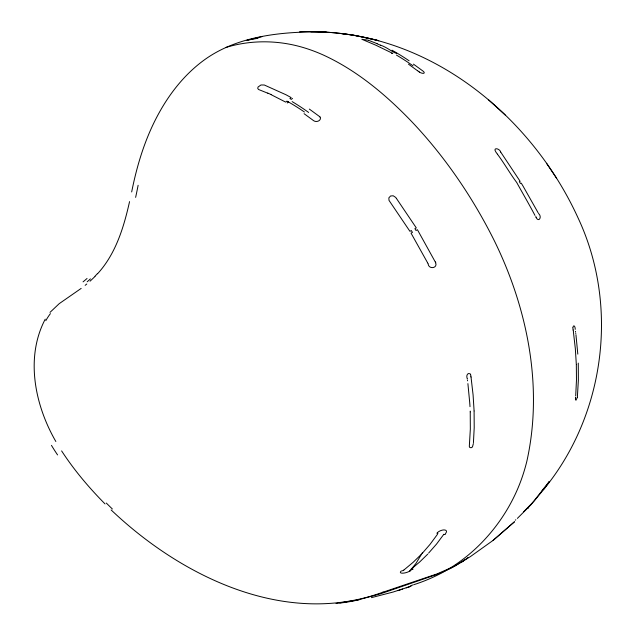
<?xml version="1.0" encoding="UTF-8"?>
<svg xmlns="http://www.w3.org/2000/svg" width="636" height="636" viewBox="0 0 636 636"><rect width="100%" height="100%" fill="white"/><g stroke="black" fill="none" stroke-linecap="round" stroke-linejoin="round"><path stroke-width="0.95" d="M470.235 412.056L470.33 429.125L469.312 446.416L469.71 447.442L471.045 447.768L472.476 446.957L473.359 443.57M575.699 396.005L576.47 380.09L576.335 364.754M473.43 442.696L474.21 427.702L474.098 411.079M575.588 397.405L575.477 398.613M575.453 398.859L575.93 400.314L577.353 397.381M577.361 397.301L578.363 380.169L578.267 363.108M575.516 398.2L575.453 398.82L575.5 398.359M131.676 191.945C136.931 165.543 144.817 139.483 157.561 115.665C168.818 94.533 183.876 75.088 203.194 60.746C234.93 37.158 276.565 32.198 314.915 31.848C430.151 32.786 531.521 115.967 578.005 217.806C619.218 305.455 605.162 414.545 543.764 489.33L534.264 500.93L523.674 511.718M549.353 481.492L548.709 482.557M129.561 201.612C123.789 227.354 115.768 253.899 97.547 273.774M422.471 552.589L416.031 563.345L409.465 571.454M45.228 319.185C24.995 357.631 34.94 405.402 55.849 441.511M437.934 533.62L437.29 533.238M437.496 534.272L429.992 544.424L422.161 553.447M444.834 534.59L446.082 532.745A5.501 2.6 -23.2 0 0 443.705 529.923A5.501 2.6 -23.2 0 0 436.9 533.214M547.731 483.813L548.296 483.082M443.809 534.32L436.527 544.082L428.577 553.145M542.54 490.038L542.158 490.483L549.305 481.396M547.063 484.767L544.011 488.997M543.176 489.291L530.829 504.905L517.37 518.396M50.005 312.387L59.196 303.674L81.169 288.402M427.726 554.139L419.696 561.97L411.253 569.093M421.199 554.465L413.106 562.327L404.003 569.92M95.034 276.445L90.05 281.199M468.223 557.39L467.706 557.883M287.241 102.992L288.394 101.967L286.892 101.108L285.715 102.126L271.151 94.692M493.131 540.362L514.397 521.846L493.131 540.362L470.338 556.643L454.589 566.199L437.21 573.839L377.243 594.167A429.189 279.212 65.6 0 1 369.715 596.528C275.968 623.121 177.929 573.473 111.117 509.921M292.504 98.365L291.344 99.375L289.921 98.564L291.129 97.578L286.017 94.772L264.29 85.001L260.951 84.978L258.065 87.013L257.723 88.356L258.47 89.461L267.796 93.206M515.319 520.192L515.828 519.747M464.153 560.07L462.801 561.143M467.404 558.154L461.299 562.375M86.782 284.014L85.16 285.333M403.423 570.365L403.86 570.031M410.053 570.913L412.581 568.807M462.475 561.381L451.123 568.155L438.427 573.91L380.797 593.706L357.694 599.994L336.015 603.485M382.713 592.219L383.238 592.021M371.4 597.649L393.064 592.052L411.031 586.225L406.221 587.839M397.905 590.637L402.683 589.039M413.988 584.635C430.938 579.181 447.092 571.12 461.378 560.467A372.807 242.547 65.6 0 0 480.411 543.987C497.885 526.401 511.678 505.159 520.455 481.961A242.634 157.855 65.6 0 0 526.799 461.49C543.454 387.038 527.49 308.166 494.204 240.495A343.726 223.626 65.6 0 0 409.751 119.568C384.645 93.794 356.406 70.238 323.517 55.109A224.166 145.843 65.6 0 0 305.193 48.129C279.45 40.028 251.276 39.583 225.446 47.597M410.713 585.653L413.169 584.905M247.563 40.124L262.048 36.642M246.887 40.307L258.065 38.239M412.072 568.91L412.478 568.83M411.349 569.347L413.114 569.093M391.673 53.424L392.778 53.408L375.828 45.204L361.828 39.265L368.316 40.235M299.532 31.8C326.26 30.727 352.908 34.034 378.778 40.696L352.686 34.94L341.707 33.716M310.893 31.848L326.133 31.943M396.618 53.424C392.356 52.279 387.364 47.422 380.495 45.148M368.562 40.322L377.116 43.669M413.44 64.117L422.996 71.073A4.015 1.383 25.8 0 1 423.703 73.291A4.015 1.383 25.8 0 1 419.235 72.059M408.479 64.157L417.415 70.66M309.335 109.082L319.073 116.205A5.231 4.054 -5.3 0 1 319.964 117.032M304.064 113.677L313.588 120.649A4.015 3.077 -3.4 0 0 318.747 120.848A4.015 3.077 -3.4 0 0 320.075 117M418.226 71.28L417.717 70.882M505.175 114.965L488.345 99.645M105.035 503.919C88.953 487.661 74.102 470.091 61.613 450.908M396.3 198.257L395.823 197.629A11.861 10.669 25.2 0 0 395.592 197.351L393.199 195.777L390.568 195.991L388.858 197.86L389.001 200.372L409.918 231.305L411.317 230.55L412.446 232.394L411.039 233.142L427.241 262.167M396.355 198.329L416.294 227.895L414.887 228.642L416.016 230.486L417.431 229.739L435.294 262M500.707 152.076C499.809 148.339 492.455 147.011 495.826 151.924A11.861 5.533 46.9 0 0 496.016 152.227L497.376 154.111M497.424 154.182C504.237 163.229 510.199 173.882 516.694 182.453C521.329 190.927 529.327 204.657 534.971 215.429M500.771 152.163L520.153 181.355L519.318 181.618L520.439 183.454L521.282 183.184L522.887 185.831L538.088 212.694M556.524 178.175L546.539 163.309M535.989 217.353C538.978 223.164 542.333 216.439 538.477 213.442M428.004 263.67L427.368 262.414M428.139 263.948C428.672 269.553 437.854 268.4 435.668 262.811M573.139 329.973L573.147 330.036M573.084 329.591L572.933 328.478A2.218 1.01 -89.1 0 1 572.909 327.961M573.179 330.243L573.267 330.863M575.214 329.376C575.453 327.476 573.887 323.804 572.957 327.182A2.123 0.986 -88.9 0 0 572.909 327.62M471.061 377.41L470.902 376.297M471.101 377.697L473.089 394.956L474.09 410.864M467.182 378.325C466.172 376.44 467.102 372.322 470.091 373.793A2.123 1.829 -65.8 0 1 470.362 374.087M573.354 331.443L575.334 348.623L576.327 364.539M467.245 378.754L467.301 379.159M470.894 376.242L470.656 374.787A2.218 1.916 -65.1 0 0 470.568 374.445M575.564 331.873L575.485 331.316M467.532 380.829L467.452 380.272M575.787 333.534L575.715 332.978M575.93 334.655L577.814 354.125M467.897 383.603L469.821 403.677M469.861 404.281L469.996 406.682M470.203 411.095L470.227 411.826M292.139 101.601A255.561 164.676 64.9 0 1 308.651 112.453M287.424 101.378A252.015 166.449 66.6 0 1 304.406 112M267.788 93.087A221.71 139.65 63.3 0 1 271.151 94.573M435.374 261.96A11.631 10.963 53.8 0 1 435.763 262.771M403.375 570.556A9.54 3.673 -15.4 0 1 401.976 570.778M411.309 568.918A10.383 3.005 -16.1 0 1 412.168 568.735M444.651 534.463A11.647 5.08 -22.1 0 1 444.906 534.542M444.047 534.471A11.361 5.438 -27.3 0 1 443.737 534.375M112.389 509.015A360.986 290.477 19.8 0 1 106.315 503.052M57.566 454.923A211.303 173.366 86.2 0 1 51.46 445.367M45.816 320.647A146.558 60.102 79.8 0 1 50.419 313.604M87.037 278.489A238.993 67.591 -63.9 0 1 83.062 281.851M90.415 278.87A180.203 58.743 -68.7 0 1 87.172 281.788M97.547 273.48A124.362 45.935 -73 0 1 95.042 276.159M138.123 185.291A123.44 22.999 -75.5 0 1 135.635 197.383M392.015 50.204A255.561 167.832 66.4 0 1 409.115 60.802M419.402 71.979A5.231 1.685 26.5 0 1 418.369 71.272M396.451 55.093A252.015 161.417 64.7 0 1 413.106 65.866M377.116 43.773A221.71 148.593 68.1 0 1 380.487 45.251M536.188 217.242A11.631 5.446 61.2 0 1 535.782 216.479M543.041 489.641A11.361 1.336 -52.4 0 1 542.699 490.046M409.966 570.913A5.478 1.709 -15.5 0 1 402.604 573.187A5.478 1.709 -15.5 0 1 401.268 571.064M359.92 599.502A167.014 111.753 26.1 0 1 339.783 603.055M528.651 507.274L527.793 508.22L528.651 507.274"/></g></svg>
